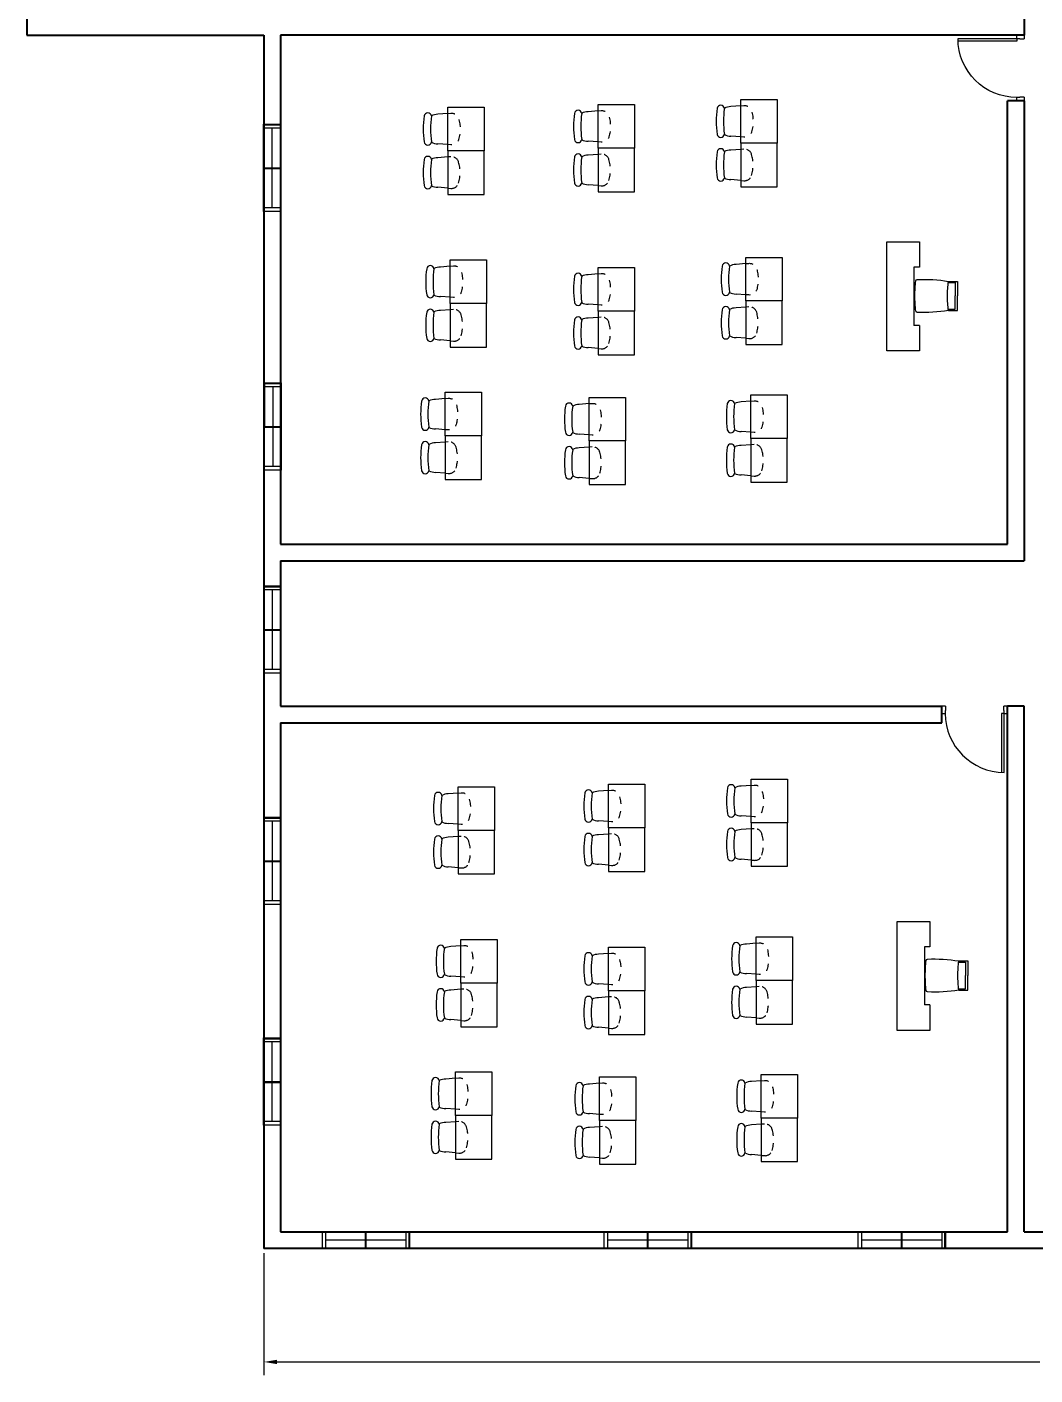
# Model space of a CAD drawing. Header units: metres. Extents: x -353 to 1688, y -477 to 135.
# Drawn here: x -316.04 to -302.17, y -445.21 to -426.66 of the extents above; entities that cross this region are included whole.
import ezdxf

# ---------------------------------------------------------------- set-up
doc = ezdxf.new("R2010")
doc.units = ezdxf.units.M
doc.header["$MEASUREMENT"] = 0
doc.linetypes.add('HIDDEN2', pattern=[0.1875, 0.125, -0.0625])
doc.layers.add('DIMENSION', color=240, linetype='Continuous', lineweight=40)
doc.layers.add('WALL', color=2, linetype='Continuous', lineweight=40)
doc.layers.add('FURNITURE', color=130, linetype='Continuous', plot=False)
doc.layers.add('WINDOW', color=10, linetype='Continuous')
doc.styles.get("Standard").update_dxf_attribs({"font": 'arial.ttf'})
doc.dimstyles.new('Annotative', dxfattribs={"dimscale": 0, "dimtxt": 0.18, "dimasz": 0.18, "dimexe": 0.18, "dimexo": 0.0625, "dimgap": 0.09, "dimtad": 0, "dimtih": 1, "dimtoh": 1, "dimdec": 4, "dimzin": 0, "dimdsep": 46, "dimtxsty": 'Standard', "dimcen": 0.09, "dimadec": 0, "dimazin": 0, "dimtfac": 1, "dimtdec": 4, "dimtofl": 0, "dimtmove": 0, "dimatfit": 3, "dimfxl": 1, "dimtolj": 1, "dimtzin": 0, "dimarcsym": 0})

# ---------------------------------------------------------------- blocks, each defined once
blk = doc.blocks.new('*D424')
at = {"layer": 'Defpoints', "color": 0, "transparency": 16777216}
for p in [(-312.782, -443.469), (-290.362, -443.469), (-290.362, -445.03)]:
    blk.add_point(p, dxfattribs=at)
at = {"layer": 'DIMENSION', "color": 0, "lineweight": -2, "transparency": 16777216}
for p, q in [((-312.782, -443.532), (-312.782, -445.21)), ((-290.362, -443.532), (-290.362, -445.21)), ((-312.602, -445.03), (-302.107, -445.03)), ((-290.542, -445.03), (-301.037, -445.03))]:
    blk.add_line(p, q, dxfattribs=at)
at = {"layer": 'DIMENSION', "color": 0, "transparency": 16777216}
for points in [[(-312.602, -445), (-312.602, -445.06), (-312.782, -445.03)], [(-290.542, -445), (-290.542, -445.06), (-290.362, -445.03)]]:
    blk.add_solid(points, dxfattribs=at)
at = {"layer": 'DIMENSION', "color": 0, "transparency": 16777216, "insert": (-301.572, -445.03), "char_height": 0.18, "attachment_point": 5}
blk.add_mtext('\\A1;22.4200', dxfattribs=at)

msp = doc.modelspace()

# ---------------------------------------------------------------- linework, layer by layer
at = {"layer": 'FURNITURE'}
for p, q in [((-310.25255, -427.85352), (-310.38762, -427.86548)), ((-308.18438, -427.8185), (-308.31945, -427.83046)), ((-306.22136, -427.74844), (-306.35643, -427.76041)), ((-306.22136, -428.17655), (-306.35643, -428.16676)), ((-310.25255, -428.28162), (-310.38762, -428.27183)), ((-308.18438, -428.2466), (-308.31945, -428.23681)), ((-306.22136, -428.34776), (-306.35643, -428.35755)), ((-310.25255, -428.45283), (-310.38762, -428.46262)), ((-308.18438, -428.41781), (-308.31945, -428.4276)), ((-306.22136, -428.77586), (-306.35643, -428.7639)), ((-310.25255, -428.88094), (-310.38762, -428.86897)), ((-308.18438, -428.84591), (-308.31945, -428.83395)), ((-304.21235, -431.11965), (-304.21235, -429.61965)), ((-304.21235, -429.61965), (-303.76235, -429.61965)), ((-303.76235, -429.61965), (-303.76235, -429.96965)), ((-310.2175, -429.95503), (-310.35257, -429.96699)), ((-308.18438, -430.06011), (-308.31945, -430.07207)), ((-306.15125, -429.92), (-306.28632, -429.93197)), ((-303.83735, -429.96965), (-303.83735, -430.76965)), ((-303.76235, -429.96965), (-303.83735, -429.96965)), ((-303.3644, -430.18065), (-303.27235, -430.18065)), ((-303.36235, -430.16465), (-303.23735, -430.16465)), ((-303.27235, -430.18065), (-303.27235, -430.36465)), ((-303.23735, -430.16465), (-303.23735, -430.36465)), ((-310.2175, -430.38313), (-310.35257, -430.37334)), ((-306.15125, -430.34811), (-306.28632, -430.33832)), ((-303.27235, -430.54865), (-303.27235, -430.36465)), ((-303.23735, -430.56465), (-303.23735, -430.36465)), ((-310.2175, -430.55434), (-310.35257, -430.56413)), ((-308.18438, -430.48821), (-308.31945, -430.47842)), ((-306.15125, -430.51932), (-306.28632, -430.52911)), ((-303.3644, -430.54865), (-303.27235, -430.54865)), ((-303.36235, -430.56465), (-303.23735, -430.56465)), ((-308.18438, -430.65942), (-308.31945, -430.66921)), ((-303.76235, -430.76965), (-303.83735, -430.76965)), ((-303.76235, -430.76965), (-303.76235, -431.11965)), ((-310.2175, -430.98244), (-310.35257, -430.97048)), ((-306.15125, -430.94742), (-306.28632, -430.93546)), ((-308.18438, -431.08752), (-308.31945, -431.07556)), ((-303.76235, -431.11965), (-304.21235, -431.11965)), ((-310.28761, -431.77634), (-310.42268, -431.7883)), ((-308.30878, -431.84639), (-308.44385, -431.85835)), ((-306.08115, -431.81136), (-306.21622, -431.82333)), ((-310.28761, -432.20444), (-310.42268, -432.19465)), ((-308.30878, -432.27449), (-308.44385, -432.2647)), ((-306.08115, -432.23947), (-306.21622, -432.22968)), ((-310.28761, -432.37565), (-310.42268, -432.38544)), ((-308.30878, -432.4457), (-308.44385, -432.45549)), ((-306.08115, -432.41068), (-306.21622, -432.42046)), ((-310.28761, -432.80375), (-310.42268, -432.79179)), ((-308.30878, -432.8738), (-308.44385, -432.86184)), ((-306.08115, -432.83878), (-306.21622, -432.82682)), ((-306.07865, -437.09774), (-306.21373, -437.1097)), ((-310.10985, -437.20281), (-310.24492, -437.21478)), ((-308.04167, -437.16779), (-308.17674, -437.17975)), ((-310.10985, -437.63092), (-310.24492, -437.62113)), ((-308.04167, -437.59589), (-308.17674, -437.5861)), ((-306.07865, -437.52584), (-306.21373, -437.51605)), ((-310.10985, -437.80213), (-310.24492, -437.81192)), ((-308.04167, -437.7671), (-308.17674, -437.77689)), ((-306.07865, -437.69705), (-306.21373, -437.70684)), ((-310.10985, -438.23023), (-310.24492, -438.21827)), ((-308.04167, -438.1952), (-308.17674, -438.18324)), ((-306.07865, -438.12515), (-306.21373, -438.11319)), ((-304.06965, -440.46894), (-304.06965, -438.96894)), ((-304.06965, -438.96894), (-303.61965, -438.96894)), ((-303.61965, -438.96894), (-303.61965, -439.31894)), ((-310.07479, -439.30432), (-310.20986, -439.31629)), ((-306.00855, -439.2693), (-306.14362, -439.28126)), ((-303.69465, -439.31894), (-303.69465, -440.11894)), ((-303.61965, -439.31894), (-303.69465, -439.31894)), ((-308.04167, -439.4094), (-308.17674, -439.42136)), ((-303.22169, -439.52994), (-303.12965, -439.52994)), ((-303.21965, -439.51394), (-303.09465, -439.51394)), ((-303.12965, -439.52994), (-303.12965, -439.71394)), ((-303.09465, -439.51394), (-303.09465, -439.71394)), ((-310.07479, -439.73243), (-310.20986, -439.72264)), ((-306.00855, -439.6974), (-306.14362, -439.68761)), ((-303.12965, -439.89794), (-303.12965, -439.71394)), ((-303.09465, -439.91394), (-303.09465, -439.71394)), ((-310.07479, -439.90364), (-310.20986, -439.91343)), ((-308.04167, -439.8375), (-308.17674, -439.82771)), ((-306.00855, -439.86861), (-306.14362, -439.8784)), ((-303.22169, -439.89794), (-303.12965, -439.89794)), ((-303.21965, -439.91394), (-303.09465, -439.91394)), ((-308.04167, -440.00871), (-308.17674, -440.0185)), ((-306.00855, -440.29671), (-306.14362, -440.28475)), ((-303.61965, -440.11894), (-303.69465, -440.11894)), ((-303.61965, -440.11894), (-303.61965, -440.46894)), ((-310.07479, -440.33174), (-310.20986, -440.31978)), ((-308.04167, -440.43681), (-308.17674, -440.42485)), ((-303.61965, -440.46894), (-304.06965, -440.46894)), ((-310.1449, -441.12563), (-310.27997, -441.13759)), ((-308.16607, -441.19568), (-308.30114, -441.20764)), ((-305.93844, -441.16066), (-306.07351, -441.17262)), ((-310.1449, -441.55373), (-310.27997, -441.54394)), ((-305.93844, -441.58876), (-306.07351, -441.57897)), ((-310.1449, -441.72494), (-310.27997, -441.73473)), ((-308.16607, -441.62378), (-308.30114, -441.614)), ((-305.93844, -441.75997), (-306.07351, -441.76976)), ((-308.16607, -441.79499), (-308.30114, -441.80478)), ((-310.1449, -442.15305), (-310.27997, -442.14108)), ((-308.16607, -442.2231), (-308.30114, -442.21113)), ((-305.93844, -442.18807), (-306.07351, -442.17611))]:
    msp.add_line(p, q, dxfattribs=at)
for points in [[(-305.72136, -427.66215), (-305.72136, -428.26215), (-306.22136, -428.26215), (-306.22136, -427.66215)], [(-309.75255, -427.76723), (-309.75255, -428.36723), (-310.25255, -428.36723), (-310.25255, -427.76723)], [(-307.68438, -427.7322), (-307.68438, -428.3322), (-308.18438, -428.3322), (-308.18438, -427.7322)], [(-309.75255, -428.96723), (-309.75255, -428.36723), (-310.25255, -428.36723), (-310.25255, -428.96723)], [(-307.68438, -428.9322), (-307.68438, -428.3322), (-308.18438, -428.3322), (-308.18438, -428.9322)], [(-305.72136, -428.86215), (-305.72136, -428.26215), (-306.22136, -428.26215), (-306.22136, -428.86215)], [(-309.7175, -429.86874), (-309.7175, -430.46874), (-310.2175, -430.46874), (-310.2175, -429.86874)], [(-305.65125, -429.83371), (-305.65125, -430.43371), (-306.15125, -430.43371), (-306.15125, -429.83371)], [(-307.68438, -429.97381), (-307.68438, -430.57381), (-308.18438, -430.57381), (-308.18438, -429.97381)], [(-305.65125, -431.03371), (-305.65125, -430.43371), (-306.15125, -430.43371), (-306.15125, -431.03371)], [(-309.7175, -431.06874), (-309.7175, -430.46874), (-310.2175, -430.46874), (-310.2175, -431.06874)], [(-307.68438, -431.17381), (-307.68438, -430.57381), (-308.18438, -430.57381), (-308.18438, -431.17381)], [(-309.78761, -431.69005), (-309.78761, -432.29005), (-310.28761, -432.29005), (-310.28761, -431.69005)], [(-305.58115, -431.72507), (-305.58115, -432.32507), (-306.08115, -432.32507), (-306.08115, -431.72507)], [(-307.80878, -431.7601), (-307.80878, -432.3601), (-308.30878, -432.3601), (-308.30878, -431.7601)], [(-309.78761, -432.89005), (-309.78761, -432.29005), (-310.28761, -432.29005), (-310.28761, -432.89005)], [(-307.80878, -432.9601), (-307.80878, -432.3601), (-308.30878, -432.3601), (-308.30878, -432.9601)], [(-305.58115, -432.92507), (-305.58115, -432.32507), (-306.08115, -432.32507), (-306.08115, -432.92507)], [(-309.60985, -437.11652), (-309.60985, -437.71652), (-310.10985, -437.71652), (-310.10985, -437.11652)], [(-307.54167, -437.0815), (-307.54167, -437.6815), (-308.04167, -437.6815), (-308.04167, -437.0815)], [(-305.57865, -437.01145), (-305.57865, -437.61145), (-306.07865, -437.61145), (-306.07865, -437.01145)], [(-307.54167, -438.2815), (-307.54167, -437.6815), (-308.04167, -437.6815), (-308.04167, -438.2815)], [(-305.57865, -438.21145), (-305.57865, -437.61145), (-306.07865, -437.61145), (-306.07865, -438.21145)], [(-309.60985, -438.31652), (-309.60985, -437.71652), (-310.10985, -437.71652), (-310.10985, -438.31652)], [(-309.57479, -439.21803), (-309.57479, -439.81803), (-310.07479, -439.81803), (-310.07479, -439.21803)], [(-307.54167, -439.32311), (-307.54167, -439.92311), (-308.04167, -439.92311), (-308.04167, -439.32311)], [(-305.50855, -439.18301), (-305.50855, -439.78301), (-306.00855, -439.78301), (-306.00855, -439.18301)], [(-309.57479, -440.41803), (-309.57479, -439.81803), (-310.07479, -439.81803), (-310.07479, -440.41803)], [(-305.50855, -440.38301), (-305.50855, -439.78301), (-306.00855, -439.78301), (-306.00855, -440.38301)], [(-307.54167, -440.52311), (-307.54167, -439.92311), (-308.04167, -439.92311), (-308.04167, -440.52311)], [(-309.6449, -441.03934), (-309.6449, -441.63934), (-310.1449, -441.63934), (-310.1449, -441.03934)], [(-307.66607, -441.10939), (-307.66607, -441.70939), (-308.16607, -441.70939), (-308.16607, -441.10939)], [(-305.43844, -441.07436), (-305.43844, -441.67436), (-305.93844, -441.67436), (-305.93844, -441.07436)], [(-309.6449, -442.23934), (-309.6449, -441.63934), (-310.1449, -441.63934), (-310.1449, -442.23934)], [(-307.66607, -442.30939), (-307.66607, -441.70939), (-308.16607, -441.70939), (-308.16607, -442.30939)], [(-305.43844, -442.27436), (-305.43844, -441.67436), (-305.93844, -441.67436), (-305.93844, -442.27436)]]:
    msp.add_lwpolyline(points, close=True, dxfattribs=at)
at = {"layer": 'FURNITURE', "linetype": 'HIDDEN2', "ltscale": 0.03, "flags": 128}
for points in [[(-310.25255, -427.85352), (-310.20976, -427.84973, -0.35850154), (-310.1033, -427.92275, -0.14150797), (-310.1033, -428.2117, -0.35850154), (-310.20976, -428.28473), (-310.25255, -428.28162)], [(-308.18438, -427.8185), (-308.14159, -427.81471, -0.35850154), (-308.03512, -427.88773, -0.14150797), (-308.03512, -428.17668, -0.35850154), (-308.14159, -428.2497), (-308.18438, -428.2466)], [(-306.22136, -427.74844), (-306.17857, -427.74465, -0.35850154), (-306.0721, -427.81768, -0.14150797), (-306.0721, -428.10662, -0.35850154), (-306.17857, -428.17965), (-306.22136, -428.17655)], [(-310.2175, -429.95503), (-310.17471, -429.95124, -0.35850154), (-310.06824, -430.02426, -0.14150797), (-310.06824, -430.31321, -0.35850154), (-310.17471, -430.38623), (-310.2175, -430.38313)], [(-308.18438, -430.06011), (-308.14159, -430.05632, -0.35850154), (-308.03512, -430.12934, -0.14150797), (-308.03512, -430.41829, -0.35850154), (-308.14159, -430.49131), (-308.18438, -430.48821)], [(-306.15125, -429.92), (-306.10846, -429.91622, -0.35850154), (-306.002, -429.98924, -0.14150797), (-306.002, -430.27819, -0.35850154), (-306.10846, -430.35121), (-306.15125, -430.34811)], [(-310.28761, -431.77634), (-310.24482, -431.77255, -0.35850154), (-310.13835, -431.84557, -0.14150797), (-310.13835, -432.13452, -0.35850154), (-310.24482, -432.20754), (-310.28761, -432.20444)], [(-308.30878, -431.84639), (-308.26599, -431.8426, -0.35850154), (-308.15952, -431.91562, -0.14150797), (-308.15952, -432.20457, -0.35850154), (-308.26599, -432.27759), (-308.30878, -432.27449)], [(-306.08115, -431.81136), (-306.03836, -431.80757, -0.35850154), (-305.93189, -431.8806, -0.14150797), (-305.93189, -432.16954, -0.35850154), (-306.03836, -432.24257), (-306.08115, -432.23947)], [(-306.07865, -437.09774), (-306.03586, -437.09395, -0.35850154), (-305.9294, -437.16697, -0.14150797), (-305.9294, -437.45592, -0.35850154), (-306.03586, -437.52894), (-306.07865, -437.52584)], [(-310.10985, -437.20281), (-310.06706, -437.19903, -0.35850154), (-309.96059, -437.27205, -0.14150797), (-309.96059, -437.561, -0.35850154), (-310.06706, -437.63402), (-310.10985, -437.63092)], [(-308.04167, -437.16779), (-307.99888, -437.164, -0.35850154), (-307.89241, -437.23702, -0.14150797), (-307.89241, -437.52597, -0.35850154), (-307.99888, -437.59899), (-308.04167, -437.59589)], [(-310.07479, -439.30432), (-310.032, -439.30053, -0.35850154), (-309.92554, -439.37356, -0.14150797), (-309.92554, -439.6625, -0.35850154), (-310.032, -439.73553), (-310.07479, -439.73243)], [(-306.00855, -439.2693), (-305.96576, -439.26551, -0.35850154), (-305.85929, -439.33853, -0.14150797), (-305.85929, -439.62748, -0.35850154), (-305.96576, -439.7005), (-306.00855, -439.6974)], [(-308.04167, -439.4094), (-307.99888, -439.40561, -0.35850154), (-307.89241, -439.47863, -0.14150797), (-307.89241, -439.76758, -0.35850154), (-307.99888, -439.8406), (-308.04167, -439.8375)], [(-310.1449, -441.12563), (-310.10211, -441.12184, -0.35850154), (-309.99565, -441.19487, -0.14150797), (-309.99565, -441.48381, -0.35850154), (-310.10211, -441.55684), (-310.1449, -441.55373)], [(-308.16607, -441.19568), (-308.12328, -441.19189, -0.35850154), (-308.01681, -441.26492, -0.14150797), (-308.01681, -441.55386, -0.35850154), (-308.12328, -441.62689), (-308.16607, -441.62378)], [(-305.93844, -441.16066), (-305.89565, -441.15687, -0.35850154), (-305.78918, -441.22989, -0.14150797), (-305.78918, -441.51884, -0.35850154), (-305.89565, -441.59186), (-305.93844, -441.58876)]]:
    msp.add_lwpolyline(points, format="xyb", dxfattribs=at)
at = {"layer": 'FURNITURE', "linetype": 'HIDDEN2', "ltscale": 0.03}
for points in [[(-308.18438, -428.84591), (-308.14159, -428.8497, 0.35850154), (-308.03512, -428.77668, 0.14150797), (-308.03512, -428.48773, 0.35850154), (-308.14159, -428.41471), (-308.18438, -428.41781)], [(-306.22136, -428.77586), (-306.17857, -428.77965, 0.35850154), (-306.0721, -428.70662, 0.14150797), (-306.0721, -428.41768, 0.35850154), (-306.17857, -428.34465), (-306.22136, -428.34776)], [(-310.25255, -428.88094), (-310.20976, -428.88473, 0.35850154), (-310.1033, -428.8117, 0.14150797), (-310.1033, -428.52275, 0.35850154), (-310.20976, -428.44973), (-310.25255, -428.45283)], [(-310.2175, -430.98244), (-310.17471, -430.98623, 0.35850154), (-310.06824, -430.91321, 0.14150797), (-310.06824, -430.62426, 0.35850154), (-310.17471, -430.55124), (-310.2175, -430.55434)], [(-306.15125, -430.94742), (-306.10846, -430.95121, 0.35850154), (-306.002, -430.87819, 0.14150797), (-306.002, -430.58924, 0.35850154), (-306.10846, -430.51622), (-306.15125, -430.51932)], [(-308.18438, -431.08752), (-308.14159, -431.09131, 0.35850154), (-308.03512, -431.01829, 0.14150797), (-308.03512, -430.72934, 0.35850154), (-308.14159, -430.65632), (-308.18438, -430.65942)], [(-310.28761, -432.80375), (-310.24482, -432.80754, 0.35850154), (-310.13835, -432.73452, 0.14150797), (-310.13835, -432.44557, 0.35850154), (-310.24482, -432.37255), (-310.28761, -432.37565)], [(-308.30878, -432.8738), (-308.26599, -432.87759, 0.35850154), (-308.15952, -432.80457, 0.14150797), (-308.15952, -432.51562, 0.35850154), (-308.26599, -432.4426), (-308.30878, -432.4457)], [(-306.08115, -432.83878), (-306.03836, -432.84257, 0.35850154), (-305.93189, -432.76954, 0.14150797), (-305.93189, -432.4806, 0.35850154), (-306.03836, -432.40757), (-306.08115, -432.41068)], [(-310.10985, -438.23023), (-310.06706, -438.23402, 0.35850154), (-309.96059, -438.161, 0.14150797), (-309.96059, -437.87205, 0.35850154), (-310.06706, -437.79903), (-310.10985, -437.80213)], [(-308.04167, -438.1952), (-307.99888, -438.19899, 0.35850154), (-307.89241, -438.12597, 0.14150797), (-307.89241, -437.83702, 0.35850154), (-307.99888, -437.764), (-308.04167, -437.7671)], [(-306.07865, -438.12515), (-306.03586, -438.12894, 0.35850154), (-305.9294, -438.05592, 0.14150797), (-305.9294, -437.76697, 0.35850154), (-306.03586, -437.69395), (-306.07865, -437.69705)], [(-310.07479, -440.33174), (-310.032, -440.33553, 0.35850154), (-309.92554, -440.2625, 0.14150797), (-309.92554, -439.97356, 0.35850154), (-310.032, -439.90053), (-310.07479, -439.90364)], [(-306.00855, -440.29671), (-305.96576, -440.3005, 0.35850154), (-305.85929, -440.22748, 0.14150797), (-305.85929, -439.93853, 0.35850154), (-305.96576, -439.86551), (-306.00855, -439.86861)], [(-308.04167, -440.43681), (-307.99888, -440.4406, 0.35850154), (-307.89241, -440.36758, 0.14150797), (-307.89241, -440.07863, 0.35850154), (-307.99888, -440.00561), (-308.04167, -440.00871)], [(-310.1449, -442.15305), (-310.10211, -442.15684, 0.35850154), (-309.99565, -442.08381, 0.14150797), (-309.99565, -441.79487, 0.35850154), (-310.10211, -441.72184), (-310.1449, -441.72494)], [(-305.93844, -442.18807), (-305.89565, -442.19186, 0.35850154), (-305.78918, -442.11884, 0.14150797), (-305.78918, -441.82989, 0.35850154), (-305.89565, -441.75687), (-305.93844, -441.75997)], [(-308.16607, -442.2231), (-308.12328, -442.22689, 0.35850154), (-308.01681, -442.15386, 0.14150797), (-308.01681, -441.86492, 0.35850154), (-308.12328, -441.79189), (-308.16607, -441.79499)]]:
    msp.add_lwpolyline(points, format="xyb", dxfattribs=at)
at = {"layer": 'FURNITURE'}
for centre, radius, start, end in [((-310.52735, -427.89543), 0.0508, 8.455473, 171.544527), ((-307.30348, -428.0322), 1.2192, 171.544527, 188.455473), ((-308.45918, -427.8604), 0.0508, 8.455473, 171.544527), ((-308.31945, -428.03363), 0.20318, 90, 116.212212), ((-305.34046, -427.96215), 1.2192, 171.544527, 188.455473), ((-306.49616, -427.79035), 0.0508, 8.455473, 171.544527), ((-306.35643, -427.96358), 0.20318, 90, 116.212212), ((-309.37165, -428.06723), 1.2192, 171.544527, 188.455473), ((-310.38762, -428.06866), 0.20318, 90, 116.212212), ((-308.45918, -428.20401), 0.0508, 188.455473, 351.544527), ((-308.31945, -428.03363), 0.20318, 243.61801, 270), ((-306.49616, -428.13395), 0.0508, 188.455473, 351.544527), ((-306.35643, -427.96358), 0.20318, 243.61801, 270), ((-310.52735, -428.23903), 0.0508, 188.455473, 351.544527), ((-310.38762, -428.06866), 0.20318, 243.61801, 270), ((-308.45918, -428.4604), 0.0508, 8.455473, 171.544527), ((-305.34046, -428.56215), 1.2192, 171.544527, 188.455473), ((-306.49616, -428.39035), 0.0508, 8.455473, 171.544527), ((-306.35643, -428.56072), 0.20318, 90, 116.38199), ((-309.37165, -428.66723), 1.2192, 171.544527, 188.455473), ((-310.52735, -428.49543), 0.0508, 8.455473, 171.544527), ((-310.38762, -428.6658), 0.20318, 90, 116.38199), ((-307.30348, -428.6322), 1.2192, 171.544527, 188.455473), ((-308.31945, -428.63077), 0.20318, 90, 116.38199), ((-306.49616, -428.73395), 0.0508, 188.455473, 351.544527), ((-306.35643, -428.56072), 0.20318, 243.787788, 270), ((-310.52735, -428.83903), 0.0508, 188.455473, 351.544527), ((-310.38762, -428.6658), 0.20318, 243.787788, 270), ((-308.45918, -428.80401), 0.0508, 188.455473, 351.544527), ((-308.31945, -428.63077), 0.20318, 243.787788, 270), ((-309.3366, -430.16874), 1.2192, 171.544527, 188.455473), ((-310.4923, -429.99693), 0.0508, 8.455473, 171.544527), ((-310.35257, -430.17017), 0.20318, 90, 116.212212), ((-308.45918, -430.10201), 0.0508, 8.455473, 171.544527), ((-308.31945, -430.27524), 0.20318, 90, 116.212212), ((-305.27035, -430.13371), 1.2192, 171.544527, 188.455473), ((-306.42605, -429.96191), 0.0508, 8.455473, 171.544527), ((-306.28632, -430.13514), 0.20318, 90, 116.212212), ((-307.30348, -430.27381), 1.2192, 171.544527, 188.455473), ((-310.4923, -430.34054), 0.0508, 188.455473, 351.544527), ((-310.35257, -430.17017), 0.20318, 243.61801, 270), ((-308.45918, -430.44561), 0.0508, 188.455473, 351.544527), ((-306.42605, -430.30551), 0.0508, 188.455473, 351.544527), ((-306.28632, -430.13514), 0.20318, 243.61801, 270), ((-309.3366, -430.76874), 1.2192, 171.544527, 188.455473), ((-310.4923, -430.59693), 0.0508, 8.455473, 171.544527), ((-310.35257, -430.76731), 0.20318, 90, 116.38199), ((-308.31945, -430.27524), 0.20318, 243.61801, 270), ((-305.27035, -430.73371), 1.2192, 171.544527, 188.455473), ((-306.42605, -430.56191), 0.0508, 8.455473, 171.544527), ((-306.28632, -430.73228), 0.20318, 90, 116.38199), ((-307.30348, -430.87381), 1.2192, 171.544527, 188.455473), ((-308.45918, -430.70201), 0.0508, 8.455473, 171.544527), ((-308.31945, -430.87238), 0.20318, 90, 116.38199), ((-310.4923, -430.94054), 0.0508, 188.455473, 351.544527), ((-310.35257, -430.76731), 0.20318, 243.787788, 270), ((-306.42605, -430.90551), 0.0508, 188.455473, 351.544527), ((-306.28632, -430.73228), 0.20318, 243.787788, 270), ((-308.45918, -431.04561), 0.0508, 188.455473, 351.544527), ((-308.31945, -430.87238), 0.20318, 243.787788, 270), ((-309.40671, -431.99005), 1.2192, 171.544527, 188.455473), ((-310.56241, -431.81824), 0.0508, 8.455473, 171.544527), ((-310.42268, -431.99148), 0.20318, 90, 116.212212), ((-307.42788, -432.0601), 1.2192, 171.544527, 188.455473), ((-308.58358, -431.88829), 0.0508, 8.455473, 171.544527), ((-308.44385, -432.06153), 0.20318, 90, 116.212212), ((-305.20025, -432.02507), 1.2192, 171.544527, 188.455473), ((-306.35595, -431.85327), 0.0508, 8.455473, 171.544527), ((-306.21622, -432.0265), 0.20318, 90, 116.212212), ((-310.56241, -432.16185), 0.0508, 188.455473, 351.544527), ((-310.42268, -431.99148), 0.20318, 243.61801, 270), ((-308.58358, -432.2319), 0.0508, 188.455473, 351.544527), ((-308.44385, -432.06153), 0.20318, 243.61801, 270), ((-306.35595, -432.19687), 0.0508, 188.455473, 351.544527), ((-306.21622, -432.0265), 0.20318, 243.61801, 270), ((-309.40671, -432.59005), 1.2192, 171.544527, 188.455473), ((-310.56241, -432.41824), 0.0508, 8.455473, 171.544527), ((-310.42268, -432.58862), 0.20318, 90, 116.38199), ((-307.42788, -432.6601), 1.2192, 171.544527, 188.455473), ((-308.58358, -432.48829), 0.0508, 8.455473, 171.544527), ((-308.44385, -432.65867), 0.20318, 90, 116.38199), ((-305.20025, -432.62507), 1.2192, 171.544527, 188.455473), ((-306.35595, -432.45327), 0.0508, 8.455473, 171.544527), ((-306.21622, -432.62364), 0.20318, 90, 116.38199), ((-310.56241, -432.76185), 0.0508, 188.455473, 351.544527), ((-310.42268, -432.58862), 0.20318, 243.787788, 270), ((-308.58358, -432.8319), 0.0508, 188.455473, 351.544527), ((-308.44385, -432.65867), 0.20318, 243.787788, 270), ((-306.35595, -432.79687), 0.0508, 188.455473, 351.544527), ((-306.21622, -432.62364), 0.20318, 243.787788, 270), ((-305.19775, -437.31145), 1.2192, 171.544527, 188.455473), ((-306.35345, -437.13964), 0.0508, 8.455473, 171.544527), ((-306.21373, -437.31288), 0.20318, 90, 116.212212), ((-309.22895, -437.41652), 1.2192, 171.544527, 188.455473), ((-310.38465, -437.24472), 0.0508, 8.455473, 171.544527), ((-310.24492, -437.41795), 0.20318, 90, 116.212212), ((-307.16077, -437.3815), 1.2192, 171.544527, 188.455473), ((-308.31647, -437.20969), 0.0508, 8.455473, 171.544527), ((-308.17674, -437.38293), 0.20318, 90, 116.212212), ((-306.35345, -437.48325), 0.0508, 188.455473, 351.544527), ((-306.21373, -437.31288), 0.20318, 243.61801, 270), ((-310.38465, -437.58832), 0.0508, 188.455473, 351.544527), ((-310.24492, -437.41795), 0.20318, 243.61801, 270), ((-308.31647, -437.5533), 0.0508, 188.455473, 351.544527), ((-308.17674, -437.38293), 0.20318, 243.61801, 270), ((-306.35345, -437.73964), 0.0508, 8.455473, 171.544527), ((-309.22895, -438.01652), 1.2192, 171.544527, 188.455473), ((-310.38465, -437.84472), 0.0508, 8.455473, 171.544527), ((-310.24492, -438.01509), 0.20318, 90, 116.38199), ((-307.16077, -437.9815), 1.2192, 171.544527, 188.455473), ((-308.31647, -437.80969), 0.0508, 8.455473, 171.544527), ((-308.17674, -437.98007), 0.20318, 90, 116.38199), ((-305.19775, -437.91145), 1.2192, 171.544527, 188.455473), ((-306.21373, -437.91002), 0.20318, 90, 116.38199), ((-310.38465, -438.18832), 0.0508, 188.455473, 351.544527), ((-310.24492, -438.01509), 0.20318, 243.787788, 270), ((-308.31647, -438.1533), 0.0508, 188.455473, 351.544527), ((-308.17674, -437.98007), 0.20318, 243.787788, 270), ((-306.35345, -438.08325), 0.0508, 188.455473, 351.544527), ((-306.21373, -437.91002), 0.20318, 243.787788, 270), ((-309.19389, -439.51803), 1.2192, 171.544527, 188.455473), ((-310.34959, -439.34623), 0.0508, 8.455473, 171.544527), ((-310.20986, -439.51946), 0.20318, 90, 116.212212), ((-305.12765, -439.48301), 1.2192, 171.544527, 188.455473), ((-306.28335, -439.3112), 0.0508, 8.455473, 171.544527), ((-306.14362, -439.48444), 0.20318, 90, 116.212212), ((-307.16077, -439.62311), 1.2192, 171.544527, 188.455473), ((-308.31647, -439.4513), 0.0508, 8.455473, 171.544527), ((-308.17674, -439.62454), 0.20318, 90, 116.212212), ((-310.34959, -439.68983), 0.0508, 188.455473, 351.544527), ((-310.20986, -439.51946), 0.20318, 243.61801, 270), ((-306.28335, -439.65481), 0.0508, 188.455473, 351.544527), ((-306.14362, -439.48444), 0.20318, 243.61801, 270), ((-310.34959, -439.94623), 0.0508, 8.455473, 171.544527), ((-310.20986, -440.1166), 0.20318, 90, 116.38199), ((-308.31647, -439.79491), 0.0508, 188.455473, 351.544527), ((-308.17674, -439.62454), 0.20318, 243.61801, 270), ((-305.12765, -440.08301), 1.2192, 171.544527, 188.455473), ((-306.28335, -439.9112), 0.0508, 8.455473, 171.544527), ((-306.14362, -440.08158), 0.20318, 90, 116.38199), ((-309.19389, -440.11803), 1.2192, 171.544527, 188.455473), ((-307.16077, -440.22311), 1.2192, 171.544527, 188.455473), ((-308.31647, -440.0513), 0.0508, 8.455473, 171.544527), ((-308.17674, -440.22168), 0.20318, 90, 116.38199), ((-306.28335, -440.25481), 0.0508, 188.455473, 351.544527), ((-306.14362, -440.08158), 0.20318, 243.787788, 270), ((-310.34959, -440.28983), 0.0508, 188.455473, 351.544527), ((-310.20986, -440.1166), 0.20318, 243.787788, 270), ((-308.31647, -440.39491), 0.0508, 188.455473, 351.544527), ((-308.17674, -440.22168), 0.20318, 243.787788, 270), ((-309.264, -441.33934), 1.2192, 171.544527, 188.455473), ((-310.4197, -441.16754), 0.0508, 8.455473, 171.544527), ((-310.27997, -441.34077), 0.20318, 90, 116.212212), ((-308.44087, -441.23759), 0.0508, 8.455473, 171.544527), ((-308.30114, -441.41082), 0.20318, 90, 116.212212), ((-305.05754, -441.37436), 1.2192, 171.544527, 188.455473), ((-306.21324, -441.20256), 0.0508, 8.455473, 171.544527), ((-306.07351, -441.37579), 0.20318, 90, 116.212212), ((-307.28517, -441.40939), 1.2192, 171.544527, 188.455473), ((-310.4197, -441.51114), 0.0508, 188.455473, 351.544527), ((-310.27997, -441.34077), 0.20318, 243.61801, 270), ((-306.21324, -441.54617), 0.0508, 188.455473, 351.544527), ((-306.07351, -441.37579), 0.20318, 243.61801, 270), ((-309.264, -441.93934), 1.2192, 171.544527, 188.455473), ((-310.4197, -441.76754), 0.0508, 8.455473, 171.544527), ((-310.27997, -441.93791), 0.20318, 90, 116.38199), ((-308.44087, -441.58119), 0.0508, 188.455473, 351.544527), ((-308.30114, -441.41082), 0.20318, 243.61801, 270), ((-306.21324, -441.80256), 0.0508, 8.455473, 171.544527), ((-307.28517, -442.00939), 1.2192, 171.544527, 188.455473), ((-308.44087, -441.83759), 0.0508, 8.455473, 171.544527), ((-308.30114, -442.00796), 0.20318, 90, 116.38199), ((-305.05754, -441.97436), 1.2192, 171.544527, 188.455473), ((-306.07351, -441.97293), 0.20318, 90, 116.38199), ((-310.4197, -442.11114), 0.0508, 188.455473, 351.544527), ((-310.27997, -441.93791), 0.20318, 243.787788, 270), ((-308.44087, -442.18119), 0.0508, 188.455473, 351.544527), ((-308.30114, -442.00796), 0.20318, 243.787788, 270), ((-306.21324, -442.14617), 0.0508, 188.455473, 351.544527), ((-306.07351, -441.97293), 0.20318, 243.787788, 270)]:
    msp.add_arc(centre, radius, start, end, dxfattribs=at)
at = {"layer": 'FURNITURE', "color": 7}
for centre in [(-307.20298, -428.0322), (-305.23996, -427.96215), (-309.27116, -428.06723), (-305.23996, -428.56215), (-309.27116, -428.66723), (-307.20298, -428.6322), (-309.2361, -430.16874), (-305.16986, -430.13371), (-307.20298, -430.27381), (-309.2361, -430.76874), (-305.16986, -430.73371), (-307.20298, -430.87381), (-309.30621, -431.99005), (-307.32738, -432.0601), (-305.09975, -432.02507), (-309.30621, -432.59005), (-307.32738, -432.6601), (-305.09975, -432.62507), (-305.09726, -437.31145), (-309.12845, -437.41652), (-307.06027, -437.3815), (-309.12845, -438.01652), (-307.06027, -437.9815), (-305.09726, -437.91145), (-309.0934, -439.51803), (-305.02715, -439.48301), (-307.06027, -439.62311), (-305.02715, -440.08301), (-309.0934, -440.11803), (-307.06027, -440.22311), (-309.16351, -441.33934), (-304.95704, -441.37436), (-307.18468, -441.40939), (-309.16351, -441.93934), (-307.18468, -442.00939), (-304.95704, -441.97436)]:
    msp.add_arc(centre, 1.2192, 171.544527, 188.455473, dxfattribs=at)
at = {"layer": 'FURNITURE', "extrusion": (0, 0, -1)}
for centre, major_axis, start_param, end_param in [((-301.70898, -430.36465), (1.4958, 1.4958), 3.92699082, 4.02540934), ((-303.79421, -430.15876), (0.01414, 0.01414), 4.02540934, 5.45152419), ((-303.70035, -432.18615), (1.44926, 1.44926), 5.45152419, 5.6634572), ((-301.76221, -430.37715), (1.14141, 1.14141), 3.93473471, 4.05901893), ((-301.70898, -430.36465), (1.4958, -1.4958), 2.25777597, 2.35619449), ((-301.76221, -430.35215), (1.14141, -1.14141), 2.22416638, 2.3484506), ((-303.79421, -430.57054), (0.01414, -0.01414), 0.83166112, 2.25777597), ((-303.70035, -428.54315), (1.44926, -1.44926), 0.61972811, 0.83166112), ((-301.56627, -439.71394), (1.4958, 1.4958), 3.92699082, 4.02540934), ((-303.65151, -439.50805), (0.01414, 0.01414), 4.02540934, 5.45152419), ((-303.55765, -441.53544), (1.44926, 1.44926), 5.45152419, 5.6634572), ((-301.61951, -439.72644), (1.14141, 1.14141), 3.93473471, 4.05901893), ((-301.56627, -439.71394), (1.4958, -1.4958), 2.25777597, 2.35619449), ((-301.61951, -439.70144), (1.14141, -1.14141), 2.22416638, 2.3484506), ((-303.55765, -437.89244), (1.44926, -1.44926), 0.61972811, 0.83166112), ((-303.65151, -439.91983), (0.01414, -0.01414), 0.83166112, 2.25777597)]:
    msp.add_ellipse(centre, major_axis=major_axis, ratio=1, start_param=start_param, end_param=end_param, dxfattribs=at)
at = {"layer": 'WALL'}
for p, q in [((-316.04277, -422.44758), (-316.04277, -426.77906)), ((-302.32199, -426.54906), (-302.32199, -426.77906)), ((-316.04277, -426.77906), (-312.78199, -426.77906)), ((-312.78199, -426.77906), (-312.78199, -434.00906)), ((-312.55199, -426.77906), (-312.55199, -433.77906)), ((-302.32199, -426.77906), (-312.55199, -426.77906)), ((-302.55199, -433.77906), (-302.55199, -427.67906)), ((-302.32199, -427.67906), (-302.55199, -427.67906)), ((-302.32199, -427.67906), (-302.32199, -434.00906)), ((-312.78199, -433.77906), (-312.78199, -435.77906)), ((-312.55199, -433.77906), (-302.55199, -433.77906)), ((-312.55199, -434.00906), (-312.55199, -436.00906)), ((-312.55199, -434.00906), (-302.55199, -434.00906)), ((-302.55199, -434.00906), (-302.32199, -434.00906)), ((-312.78199, -435.77906), (-312.78199, -436.00906)), ((-312.78199, -436.00906), (-312.78199, -443.46906)), ((-312.55199, -436.00906), (-303.45199, -436.00906)), ((-303.45199, -436.23906), (-303.45199, -436.00906)), ((-302.32199, -436.00906), (-302.55199, -436.00906)), ((-302.55199, -443.23906), (-302.55199, -436.00906)), ((-302.32199, -443.23906), (-302.32199, -436.00906)), ((-312.55199, -436.23906), (-312.55193, -436.23906)), ((-312.55199, -436.23906), (-312.55199, -443.23906)), ((-312.55193, -436.23906), (-303.45199, -436.23906)), ((-312.55193, -436.23906), (-312.55193, -436.23976)), ((-312.55199, -443.23906), (-302.55199, -443.23906)), ((-302.32199, -443.23906), (-290.59199, -443.23906)), ((-302.32199, -443.23906), (-300.82199, -443.23906)), ((-290.36199, -443.46906), (-312.78199, -443.46906))]:
    msp.add_line(p, q, dxfattribs=at)
at = {"layer": 'WINDOW'}
for p, q in [((-303.23164, -426.82394), (-302.42164, -426.82394)), ((-302.42164, -426.85894), (-303.23164, -426.85894)), ((-302.42164, -426.82394), (-302.42164, -426.77894)), ((-302.42164, -426.77894), (-302.32164, -426.77894)), ((-302.42164, -426.82394), (-302.42164, -426.85894)), ((-302.42164, -426.82394), (-302.38164, -426.82394)), ((-302.38164, -426.82894), (-302.38164, -426.82394)), ((-302.38164, -426.82894), (-302.32164, -426.82894)), ((-302.32164, -426.77894), (-302.32164, -426.82894)), ((-302.42164, -427.67894), (-302.42164, -427.63394)), ((-302.38164, -427.63394), (-302.42164, -427.63394)), ((-302.32164, -427.62894), (-302.38164, -427.62894)), ((-302.38164, -427.62894), (-302.38164, -427.63394)), ((-302.32164, -427.62894), (-302.32164, -427.67894)), ((-302.32164, -427.67894), (-302.42164, -427.67894)), ((-312.78708, -429.20067), (-312.78708, -428.00067)), ((-312.78708, -428.00067), (-312.55708, -428.00067)), ((-312.78708, -428.00067), (-312.78708, -428.60067)), ((-312.78708, -428.01145), (-312.55708, -428.01145)), ((-312.55708, -428.00067), (-312.55708, -429.20067)), ((-312.78708, -428.05067), (-312.55708, -428.05067)), ((-312.67208, -428.05067), (-312.67208, -429.15067)), ((-312.78708, -428.60067), (-312.55708, -428.60067)), ((-312.78708, -428.61145), (-312.55708, -428.61145)), ((-312.55708, -429.15067), (-312.78708, -429.15067)), ((-312.55708, -429.20067), (-312.78708, -429.20067)), ((-312.77578, -432.76021), (-312.77578, -431.56021)), ((-312.77578, -431.56021), (-312.54578, -431.56021)), ((-312.77578, -431.56021), (-312.77578, -432.16021)), ((-312.54578, -431.56021), (-312.54578, -432.76021)), ((-312.77578, -431.57099), (-312.54578, -431.57099)), ((-312.77578, -431.61021), (-312.54578, -431.61021)), ((-312.66078, -431.61021), (-312.66078, -432.71021)), ((-312.77578, -432.16021), (-312.54578, -432.16021)), ((-312.77578, -432.17099), (-312.54578, -432.17099)), ((-312.54578, -432.71021), (-312.77578, -432.71021)), ((-312.54578, -432.76021), (-312.77578, -432.76021)), ((-312.7851, -435.55345), (-312.7851, -434.35345)), ((-312.7851, -434.35345), (-312.5551, -434.35345)), ((-312.7851, -434.35345), (-312.7851, -434.95345)), ((-312.7851, -434.36423), (-312.5551, -434.36423)), ((-312.7851, -434.40345), (-312.5551, -434.40345)), ((-312.6701, -434.40345), (-312.6701, -435.50345)), ((-312.5551, -434.35345), (-312.5551, -435.55345)), ((-312.7851, -434.95345), (-312.5551, -434.95345)), ((-312.7851, -434.96423), (-312.5551, -434.96423)), ((-312.5551, -435.50345), (-312.7851, -435.50345)), ((-312.5551, -435.55345), (-312.7851, -435.55345)), ((-303.40198, -436.00911), (-303.45198, -436.00911)), ((-303.45198, -436.00911), (-303.45198, -436.10911)), ((-303.40198, -436.00911), (-303.40198, -436.06911)), ((-302.55198, -436.00911), (-302.60198, -436.00911)), ((-302.60198, -436.06911), (-302.60198, -436.00911)), ((-302.55198, -436.10911), (-302.55198, -436.00911)), ((-303.45198, -436.10911), (-303.40698, -436.10911)), ((-303.40698, -436.06911), (-303.40698, -436.10911)), ((-303.40198, -436.06911), (-303.40698, -436.06911)), ((-302.59698, -436.10911), (-302.63198, -436.10911)), ((-302.63198, -436.10911), (-302.63198, -436.91911)), ((-302.60198, -436.06911), (-302.59698, -436.06911)), ((-302.59698, -436.10911), (-302.59698, -436.06911)), ((-302.59698, -436.91911), (-302.59698, -436.10911)), ((-302.59698, -436.10911), (-302.55198, -436.10911)), ((-312.78298, -438.73656), (-312.78298, -437.53656)), ((-312.78298, -437.53656), (-312.55298, -437.53656)), ((-312.78298, -437.53656), (-312.78298, -438.13656)), ((-312.78298, -437.54734), (-312.55298, -437.54734)), ((-312.78298, -437.58656), (-312.55298, -437.58656)), ((-312.66798, -437.58656), (-312.66798, -438.68656)), ((-312.55298, -437.53656), (-312.55298, -438.73656)), ((-312.78298, -438.13656), (-312.55298, -438.13656)), ((-312.78298, -438.14734), (-312.55298, -438.14734)), ((-312.55298, -438.68656), (-312.78298, -438.68656)), ((-312.55298, -438.73656), (-312.78298, -438.73656)), ((-312.78735, -441.77326), (-312.78735, -440.57326)), ((-312.78735, -440.57326), (-312.55735, -440.57326)), ((-312.78735, -440.57326), (-312.78735, -441.17326)), ((-312.78735, -440.58404), (-312.55735, -440.58404)), ((-312.78735, -440.62326), (-312.55735, -440.62326)), ((-312.67235, -440.62326), (-312.67235, -441.72326)), ((-312.55735, -440.57326), (-312.55735, -441.77326)), ((-312.78735, -441.17326), (-312.55735, -441.17326)), ((-312.78735, -441.18404), (-312.55735, -441.18404)), ((-312.55735, -441.72326), (-312.78735, -441.72326)), ((-312.55735, -441.77326), (-312.78735, -441.77326)), ((-311.97829, -443.47012), (-311.97829, -443.24012)), ((-311.97829, -443.24012), (-310.77829, -443.24012)), ((-311.92829, -443.47012), (-311.92829, -443.24012)), ((-311.38907, -443.24012), (-311.38907, -443.47012)), ((-310.77829, -443.24012), (-311.37829, -443.24012)), ((-311.37829, -443.24012), (-311.37829, -443.47012)), ((-310.82829, -443.24012), (-310.82829, -443.47012)), ((-310.78907, -443.24012), (-310.78907, -443.47012)), ((-310.77829, -443.24012), (-310.77829, -443.47012)), ((-308.09918, -443.46904), (-308.09918, -443.23904)), ((-308.09918, -443.23904), (-306.89918, -443.23904)), ((-308.04918, -443.46904), (-308.04918, -443.23904)), ((-307.50996, -443.23904), (-307.50996, -443.46904)), ((-306.89918, -443.23904), (-307.49918, -443.23904)), ((-307.49918, -443.23904), (-307.49918, -443.46904)), ((-306.94918, -443.23904), (-306.94918, -443.46904)), ((-306.90996, -443.23904), (-306.90996, -443.46904)), ((-306.89918, -443.23904), (-306.89918, -443.46904)), ((-304.60526, -443.46906), (-304.60526, -443.23906)), ((-304.60526, -443.23906), (-303.40526, -443.23906)), ((-304.55526, -443.46906), (-304.55526, -443.23906)), ((-304.01604, -443.23906), (-304.01604, -443.46906)), ((-303.40526, -443.23906), (-304.00526, -443.23906)), ((-304.00526, -443.23906), (-304.00526, -443.46906)), ((-303.45526, -443.23906), (-303.45526, -443.46906)), ((-303.41604, -443.23906), (-303.41604, -443.46906)), ((-303.40526, -443.23906), (-303.40526, -443.46906)), ((-310.82829, -443.35512), (-311.92829, -443.35512)), ((-306.94918, -443.35404), (-308.04918, -443.35404)), ((-303.45526, -443.35406), (-304.55526, -443.35406)), ((-310.77829, -443.47012), (-311.97829, -443.47012)), ((-306.89918, -443.46904), (-308.09918, -443.46904)), ((-303.40526, -443.46906), (-304.60526, -443.46906))]:
    msp.add_line(p, q, dxfattribs=at)
at = {"layer": 'WINDOW', "extrusion": (0, 0, -1)}
msp.add_ellipse((-302.42164, -426.82394), major_axis=(-0.57276, 0.57276), ratio=1, start_param=3.92699082, end_param=5.49778714, dxfattribs=at)
at = {"layer": 'WINDOW'}
msp.add_ellipse((-302.59698, -436.10911), major_axis=(0.57276, -0.57276), ratio=1, start_param=3.92699082, end_param=5.49778714, dxfattribs=at)

# ---------------------------------------------------------------- dimensions: what is measured, and where the dimension line sits
at = {"layer": 'DIMENSION'}
dim = msp.add_linear_dim(base=(-290.36199, -445.03015), p1=(-312.78199, -443.46906), p2=(-290.36199, -443.46906), dimstyle='Annotative', dxfattribs=at)
dim.commit()
dim.dimension.update_dxf_attribs({"geometry": '*D424', "text_midpoint": (-301.57199, -445.03015)})

doc.saveas('drawing.dxf')
